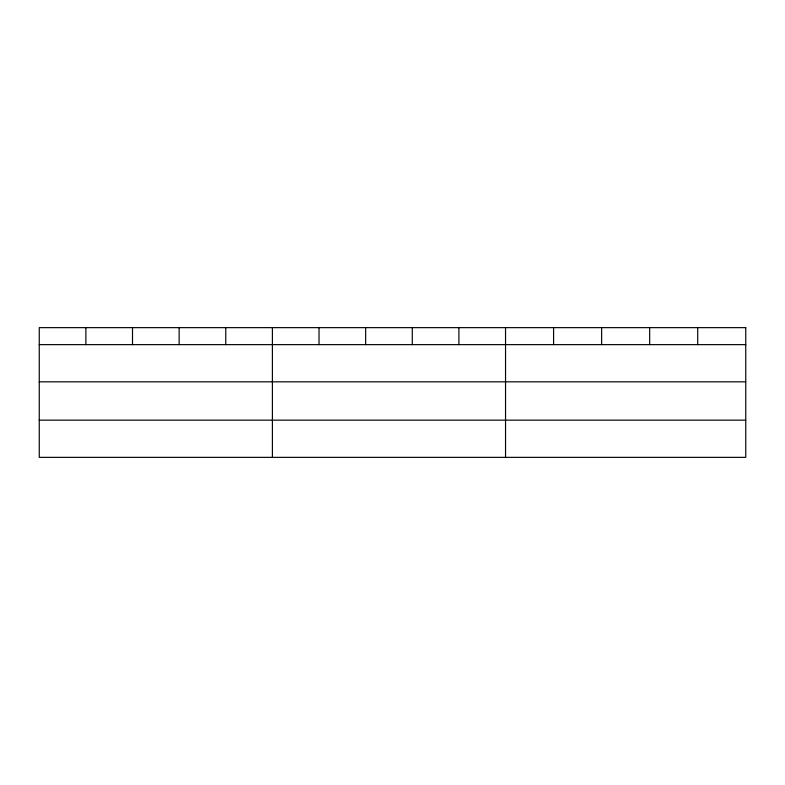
<?xml version="1.0" encoding="UTF-8"?>
<svg xmlns="http://www.w3.org/2000/svg" width="785" height="785" viewBox="0 0 785 785"><rect width="100%" height="100%" fill="white"/><g stroke="black" fill="none" stroke-linecap="round" stroke-linejoin="round"><path stroke-width="1.18" d="M39.25 344.635L745.75 344.635M39.25 381.834L745.75 381.834M39.25 420.161L745.75 420.161M697.708 327.639L697.708 344.635M649.666 327.639L649.666 344.635M601.624 327.639L601.624 344.635M553.582 327.639L553.582 344.635M505.54 327.639L505.54 457.361M458.911 327.639L458.911 344.635M412.282 327.639L412.282 344.635M365.653 327.639L365.653 344.635M319.024 327.639L319.024 344.635M272.395 327.639L272.395 457.361M225.766 327.639L225.766 344.635M179.137 327.639L179.137 344.635M132.508 327.639L132.508 344.635M85.879 327.639L85.879 344.635M745.75 327.639L39.25 327.639L39.25 457.361L745.75 457.361L745.75 327.639"/></g></svg>
